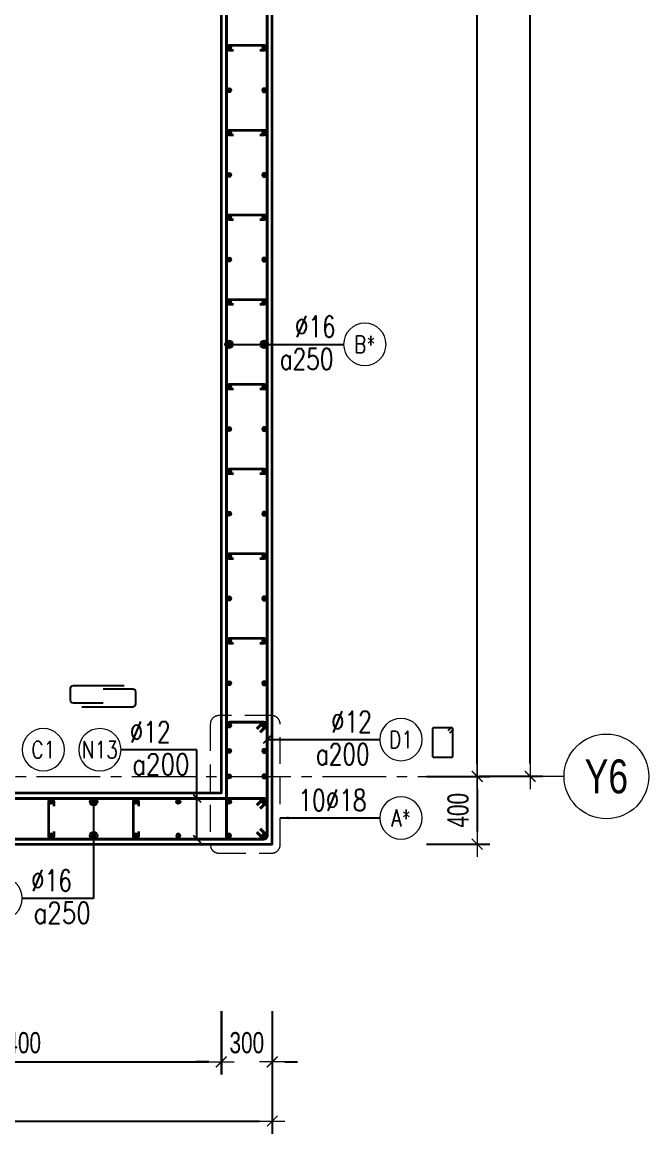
# Model space of a CAD drawing. Header units: millimetres. Extents: x 988833 to 1318015, y -9365 to 47591.
# Drawn here: x 1002386 to 1006083, y -1224 to 5337 of the extents above; entities that cross this region are included whole.
import ezdxf
from ezdxf.enums import TextEntityAlignment as Align

# ---------------------------------------------------------------- set-up
doc = ezdxf.new("R2010")
doc.units = ezdxf.units.MM
doc.header["$MEASUREMENT"] = 0
doc.linetypes.add('HIDDEN2', pattern=[4.7625, 3.175, -1.5875])
doc.linetypes.add('OF_Grid_1$0$CENTER2', pattern=[1.125, 0.75, -0.125, 0.125, -0.125])
doc.layers.get('0').update_dxf_attribs({"lineweight": 20})
doc.layers.get('Defpoints').update_dxf_attribs({"color": 151, "lineweight": 9})
for name, color, linetype, lineweight in [('KC-LEADER', 153, 'Continuous', 18), ('KC-THEP', 6, 'Continuous', 40), ('NDC_S_DIM', 1, 'Continuous', 15), ('NDC_S_HIDDEN', 8, 'HIDDEN2', 13), ('NDC_S_LEADER', 1, 'Continuous', 15), ('NDC_S_REBAR', 4, 'Continuous', 35), ('NDC_S_STIRRUP', 4, 'Continuous', 40), ('NDC_S_VN TEXT', 7, 'Continuous', 20), ('NDC_S_WALL', 6, 'Continuous', 35), ('OF_Grid_1$0$NDC_S_AXIS', 5, 'OF_Grid_1$0$CENTER2', 13), ('OF_Grid_1$0$NDC_S_SYMBOL', 1, 'Continuous', 15), ('OF_Grid_1$0$NDC_S_TEXT SYMBOL', 7, 'Continuous', 20)]:
    doc.layers.add(name, color=color, linetype=linetype, lineweight=lineweight)
doc.layers.add('Leader', color=6, linetype='Continuous')
doc.layers.add('Ligature', color=1, linetype='Continuous')
doc.styles.add('NDC_ARIAL', font='arial.ttf', dxfattribs={"width": 0.85})
doc.styles.add('NDC_DIM', font='', dxfattribs={"width": 0.75})
doc.styles.add('NDC_EN TXT', font='romans.shx', dxfattribs={"width": 0.8})
doc.styles.add('OF_Grid_1$0$NDC_ANNO', font='', dxfattribs={"width": 0.8})
doc.styles.get('NDC_DIM').set_extended_font_data('Dotum')
doc.styles.get('OF_Grid_1$0$NDC_ANNO').set_extended_font_data('Dotum')
doc.dimstyles.new('NDC_1-50', dxfattribs={"dimscale": 50, "dimtxt": 2.5, "dimasz": 1, "dimexe": 1.5, "dimexo": 0, "dimgap": 0.8, "dimtad": 1, "dimdec": 0, "dimdsep": 46, "dimtxsty": 'NDC_ARIAL', "dimblk": 'DIMMARK', "dimcen": 49999.938995, "dimdle": 1.5, "dimclrd": 1, "dimclre": 1, "dimclrt": 3, "dimadec": 0, "dimazin": 0, "dimtfac": 1, "dimtdec": 0, "dimtix": 1, "dimtmove": 2, "dimatfit": 3, "dimfxl": 1, "dimarcsym": 0})
doc.dimstyles.new('NDC_dim_30', dxfattribs={"dimscale": 30, "dimtxt": 2.5, "dimasz": 1.5, "dimexe": 1.5, "dimexo": 2.5, "dimgap": 1, "dimtad": 1, "dimdec": 0, "dimzin": 0, "dimdsep": 46, "dimtxsty": 'NDC_DIM', "dimblk": 'DIMMARK', "dimcen": 0.09, "dimdle": 1.2, "dimclrd": 1, "dimclre": 1, "dimclrt": 3, "dimadec": 0, "dimazin": 0, "dimtfac": 1, "dimtdec": 0, "dimtix": 1, "dimtofl": 0, "dimtmove": 0, "dimatfit": 3, "dimfxl": 6, "dimfxlon": 1, "dimtolj": 1, "dimtzin": 0, "dimarcsym": 0})
doc.dimstyles.new('NDC_dim_50', dxfattribs={"dimscale": 50, "dimtxt": 2.5, "dimasz": 1.5, "dimexe": 1.5, "dimexo": 2.5, "dimgap": 1, "dimtad": 1, "dimdec": 0, "dimzin": 0, "dimdsep": 46, "dimtxsty": 'NDC_DIM', "dimblk": 'DIMMARK', "dimcen": 0.09, "dimdle": 1.2, "dimclrd": 1, "dimclre": 1, "dimclrt": 3, "dimadec": 0, "dimazin": 0, "dimtfac": 1, "dimtdec": 0, "dimtix": 1, "dimtofl": 0, "dimtmove": 0, "dimatfit": 3, "dimfxl": 6, "dimfxlon": 1, "dimtolj": 1, "dimtzin": 0, "dimarcsym": 0})

# ---------------------------------------------------------------- blocks, each defined once
blk = doc.blocks.new('THEP')
at = {"layer": 'KC-LEADER', "color": 6}
blk.add_circle((0, 0), 14, dxfattribs=at)
at = {"layer": 'KC-THEP'}
for p, q in [((-14, 0), (14, 0)), ((9.9, 9.9), (-9.9, -9.9)), ((-9.9, 9.9), (9.9, -9.9)), ((0, 14), (0, -14))]:
    blk.add_line(p, q, dxfattribs=at)
blk = doc.blocks.new('DIMMARK')
at = {"layer": 'NDC_S_DIM', "color": 1}
blk.add_line((-1.5, 0), (1, 0), dxfattribs=at)
at = {"layer": 'NDC_S_DIM', "color": 2, "const_width": 0.1}
blk.add_lwpolyline([(-0.424, -0.424), (0.424, 0.424)], dxfattribs=at)
blk = doc.blocks.new('*U13')
blk.add_circle((-2.5, 0), 2.5)
at = {"layer": 'NDC_S_VN TEXT', "color": 3, "style": 'NDC_EN TXT', "width": 0.75}
blk.add_attdef('DK1', (0.5, 0.85), '', height=2.5, dxfattribs=at)
at = {"layer": 'NDC_S_VN TEXT', "color": 7, "style": 'NDC_EN TXT', "width": 0.8}
blk.add_attdef('SH2', text='', height=2, dxfattribs=at).set_placement((-2.5, 0), align=Align.MIDDLE)
blk = doc.blocks.new('*U10')
blk.add_circle((2.5, 0), 2.5)
at = {"layer": 'NDC_S_VN TEXT', "color": 3, "style": 'NDC_EN TXT'}
for tag, width, p in [('DK2', 0.75, (-0.85, 0.85)), ('KC2', 0.8, (-0.85, -2.97))]:
    blk.add_attdef(tag, text='', height=2.5, dxfattribs=dict(at, width=width)).set_placement(p, align=Align.RIGHT)
at = {"layer": 'NDC_S_VN TEXT', "color": 7, "style": 'NDC_EN TXT', "width": 0.8}
blk.add_attdef('SH3', text='', height=2, dxfattribs=at).set_placement((2.5, 0), align=Align.MIDDLE)
blk = doc.blocks.new('*U12')
blk.add_circle((-2.5, 0), 2.5)
at = {"layer": 'NDC_S_VN TEXT', "color": 3, "style": 'NDC_EN TXT', "width": 0.75}
for tag, p in [('DK1', (0.5, 0.85)), ('KC1', (0.5, -2.97))]:
    blk.add_attdef(tag, p, '', height=2.5, dxfattribs=at)
at = {"layer": 'NDC_S_VN TEXT', "color": 7, "style": 'NDC_EN TXT', "width": 0.8}
blk.add_attdef('SH2', text='', height=2, dxfattribs=at).set_placement((-2.5, 0), align=Align.MIDDLE)
blk = doc.blocks.new('A$C72321851')
at = {"layer": 'Ligature'}
for points in [[(-60.9, -129.3), (-60.9, 170.9, -0.414214), (-43.3, 188.5), (25.8, 188.5, -0.414214), (43.4, 170.9), (43.4, -4.3)], [(-39.7, -4.3), (-39.7, -179.5, 0.414214), (-22.1, -197.1), (47, -197.1, 0.414214), (64.6, -179.5), (64.6, 120.7)]]:
    blk.add_lwpolyline(points, format="xyb", dxfattribs=at)
blk = doc.blocks.new('*U11')
blk.add_circle((-2.5, 0), 2.5)
at = {"layer": 'NDC_S_VN TEXT', "color": 3, "style": 'NDC_EN TXT', "width": 0.75}
for tag, p in [('DK1', (0.5, 0.85)), ('KC1', (0.5, -2.97))]:
    blk.add_attdef(tag, p, '', height=2.5, dxfattribs=at)
at = {"layer": 'NDC_S_VN TEXT', "color": 7, "style": 'NDC_EN TXT', "width": 0.8}
blk.add_attdef('SH2', text='', height=2, dxfattribs=at).set_placement((-2.5, 0), align=Align.MIDDLE)
blk = doc.blocks.new('*U57')
at = {"layer": 'OF_Grid_1$0$NDC_S_SYMBOL'}
blk.add_line((-5, 0), (-9, 0), dxfattribs=at)
blk.add_circle((0, 0), 5, dxfattribs=at)
at = {"layer": 'OF_Grid_1$0$NDC_S_TEXT SYMBOL', "color": 7, "style": 'OF_Grid_1$0$NDC_ANNO', "width": 0.8}
blk.add_attdef('GRID', text='', height=4, rotation=90, dxfattribs=at).set_placement((0, 0), align=Align.MIDDLE)
blk = doc.blocks.new('*D297')
at = {"layer": 'Defpoints', "color": 0, "transparency": 16777216}
for p in [(1003860.1, 12485.6), (1005070.8, 12485.6), (1003860.1, 885.6)]:
    blk.add_point(p, dxfattribs=at)
at = {"layer": 'NDC_S_DIM', "color": 1, "lineweight": -2, "transparency": 16777216}
for p, q in [((1004770.8, 12485.6), (1005145.8, 12485.6)), ((1005070.8, 960.6), (1005070.8, 12410.6)), ((1004770.8, 885.6), (1005145.8, 885.6))]:
    blk.add_line(p, q, dxfattribs=at)
at = {"layer": 'NDC_S_DIM', "color": 1, "lineweight": -2, "transparency": 16777216, "xscale": 75, "yscale": 75, "zscale": 75}
for p, rotation in [((1005070.8, 12485.6), 90), ((1005070.8, 885.6), 270)]:
    blk.add_blockref('DIMMARK', p, dxfattribs=dict(at, rotation=rotation))
at = {"layer": 'NDC_S_DIM', "color": 3, "transparency": 16777216, "insert": (1004958.2, 6685.6), "char_height": 125, "attachment_point": 5, "rotation": 90, "style": 'NDC_DIM'}
blk.add_mtext('\\A1;11600', dxfattribs=at)
blk = doc.blocks.new('*D299')
at = {"layer": 'Defpoints', "color": 0, "ltscale": 200, "transparency": 16777216}
for p in [(1003860.3, 885.6), (1003860.1, 485.6), (1005070.8, 485.6)]:
    blk.add_point(p, dxfattribs=at)
at = {"layer": 'NDC_S_DIM', "color": 1, "lineweight": -2, "ltscale": 200, "transparency": 16777216}
for p, q in [((1004770.8, 885.6), (1005145.8, 885.6)), ((1005070.8, 810.6), (1005070.8, 560.6)), ((1004770.8, 485.6), (1005145.8, 485.6))]:
    blk.add_line(p, q, dxfattribs=at)
at = {"layer": 'NDC_S_DIM', "color": 1, "lineweight": -2, "ltscale": 200, "transparency": 16777216, "xscale": 75, "yscale": 75, "zscale": 75}
for p, rotation in [((1005070.8, 885.6), 90), ((1005070.8, 485.6), 270)]:
    blk.add_blockref('DIMMARK', p, dxfattribs=dict(at, rotation=rotation))
at = {"layer": 'NDC_S_DIM', "color": 3, "ltscale": 200, "transparency": 16777216, "insert": (1004958.2, 685.6), "char_height": 125, "attachment_point": 5, "rotation": 90, "style": 'NDC_DIM'}
blk.add_mtext('\\A1;400', dxfattribs=at)
blk = doc.blocks.new('*D300')
at = {"layer": 'Defpoints', "color": 0, "ltscale": 200, "transparency": 16777216}
for p in [(1003860.1, 12485.6), (1005383.4, 12485.6), (1003860.1, 885.9)]:
    blk.add_point(p, dxfattribs=at)
at = {"layer": 'NDC_S_DIM', "color": 1, "lineweight": -2, "ltscale": 200, "transparency": 16777216}
for p, q in [((1005083.4, 12485.6), (1005458.4, 12485.6)), ((1005383.4, 960.9), (1005383.4, 12410.6)), ((1005083.4, 885.9), (1005458.4, 885.9))]:
    blk.add_line(p, q, dxfattribs=at)
at = {"layer": 'NDC_S_DIM', "color": 1, "lineweight": -2, "ltscale": 200, "transparency": 16777216, "xscale": 75, "yscale": 75, "zscale": 75}
for p, rotation in [((1005383.4, 12485.6), 90), ((1005383.4, 885.9), 270)]:
    blk.add_blockref('DIMMARK', p, dxfattribs=dict(at, rotation=rotation))
at = {"layer": 'NDC_S_DIM', "color": 3, "ltscale": 200, "transparency": 16777216, "insert": (1005270.8, 6685.7), "char_height": 125, "attachment_point": 5, "rotation": 90, "style": 'NDC_DIM'}
blk.add_mtext('\\A1;11600', dxfattribs=at)
blk = doc.blocks.new('*D251')
at = {"layer": 'Defpoints', "color": 0, "ltscale": 200, "transparency": 16777216}
for p in [(1001160.3, 985.6), (1003560.1, 785.6), (1003560.1, -799.6)]:
    blk.add_point(p, dxfattribs=at)
at = {"layer": 'NDC_S_DIM', "color": 1, "lineweight": -2, "ltscale": 200, "transparency": 16777216}
for p, q in [((1001160.3, -499.6), (1001160.3, -874.6)), ((1003560.1, -499.6), (1003560.1, -874.6)), ((1001235.3, -799.6), (1003485.1, -799.6))]:
    blk.add_line(p, q, dxfattribs=at)
at = {"layer": 'NDC_S_DIM', "color": 1, "lineweight": -2, "ltscale": 200, "transparency": 16777216, "xscale": 75, "yscale": 75, "zscale": 75, "rotation": 180}
blk.add_blockref('DIMMARK', (1001160.3, -799.6), dxfattribs=at)
at = {"layer": 'NDC_S_DIM', "color": 1, "lineweight": -2, "ltscale": 200, "transparency": 16777216, "xscale": 75, "yscale": 75, "zscale": 75}
blk.add_blockref('DIMMARK', (1003560.1, -799.6), dxfattribs=at)
at = {"layer": 'NDC_S_DIM', "color": 3, "ltscale": 200, "transparency": 16777216, "insert": (1002360.2, -687), "char_height": 125, "attachment_point": 5, "style": 'NDC_DIM'}
blk.add_mtext('\\A1;2400', dxfattribs=at)
blk = doc.blocks.new('*D252')
at = {"layer": 'Defpoints', "color": 0, "ltscale": 200, "transparency": 16777216}
for p in [(1003861.1, 808.4), (1003561.1, 785.6), (1003861.1, -799.6)]:
    blk.add_point(p, dxfattribs=at)
at = {"layer": 'NDC_S_DIM', "color": 1, "lineweight": -2, "ltscale": 200, "transparency": 16777216}
for p, q in [((1003561.1, -499.6), (1003561.1, -874.6)), ((1003861.1, -499.6), (1003861.1, -874.6)), ((1003486.1, -799.6), (1003411.1, -799.6)), ((1003936.1, -799.6), (1004011.1, -799.6))]:
    blk.add_line(p, q, dxfattribs=at)
at = {"layer": 'NDC_S_DIM', "color": 1, "lineweight": -2, "ltscale": 200, "transparency": 16777216, "xscale": 75, "yscale": 75, "zscale": 75}
blk.add_blockref('DIMMARK', (1003561.1, -799.6), dxfattribs=at)
at = {"layer": 'NDC_S_DIM', "color": 1, "lineweight": -2, "ltscale": 200, "transparency": 16777216, "xscale": 75, "yscale": 75, "zscale": 75, "rotation": 180}
blk.add_blockref('DIMMARK', (1003861.1, -799.6), dxfattribs=at)
at = {"layer": 'NDC_S_DIM', "color": 3, "ltscale": 200, "transparency": 16777216, "insert": (1003711.1, -687), "char_height": 125, "attachment_point": 5, "style": 'NDC_DIM'}
blk.add_mtext('\\A1;300', dxfattribs=at)
blk = doc.blocks.new('*D253')
at = {"layer": 'Defpoints', "color": 0, "ltscale": 200, "transparency": 16777216}
for p in [(1003861.1, 485.6), (998561.1, -336), (1003861.1, -1148.8)]:
    blk.add_point(p, dxfattribs=at)
at = {"layer": 'NDC_S_DIM', "color": 1, "lineweight": -2, "ltscale": 200, "transparency": 16777216}
for p, q in [((998561.1, -848.8), (998561.1, -1223.8)), ((1003861.1, -848.8), (1003861.1, -1223.8)), ((998636.1, -1148.8), (1003786.1, -1148.8))]:
    blk.add_line(p, q, dxfattribs=at)
at = {"layer": 'NDC_S_DIM', "color": 1, "lineweight": -2, "ltscale": 200, "transparency": 16777216, "xscale": 75, "yscale": 75, "zscale": 75, "rotation": 180}
blk.add_blockref('DIMMARK', (998561.1, -1148.8), dxfattribs=at)
at = {"layer": 'NDC_S_DIM', "color": 1, "lineweight": -2, "ltscale": 200, "transparency": 16777216, "xscale": 75, "yscale": 75, "zscale": 75}
blk.add_blockref('DIMMARK', (1003861.1, -1148.8), dxfattribs=at)
at = {"layer": 'NDC_S_DIM', "color": 3, "ltscale": 200, "transparency": 16777216, "insert": (1001211.1, -1036.2), "char_height": 125, "attachment_point": 5, "style": 'NDC_DIM'}
blk.add_mtext('\\A1;5300', dxfattribs=at)

msp = doc.modelspace()

# ---------------------------------------------------------------- linework, layer by layer
at = {"layer": 'Ligature'}
msp.add_lwpolyline([(1004909.1, 1142.1), (1004925.1, 1158.1, 0.668179), (1004919.3, 1172), (1004814.7, 1172, 0.414214), (1004806.5, 1163.8), (1004806.5, 1006.7, 0.414214), (1004814.7, 998.6), (1004919.3, 998.6, 0.414214), (1004927.5, 1006.7), (1004927.5, 1163.8, 0.668179), (1004913.6, 1169.6), (1004897.6, 1153.6)], format="xyb", dxfattribs=at)
at = {"layer": 'NDC_S_HIDDEN', "ltscale": 50}
msp.add_lwpolyline([(1003858.1, 1244.2), (1003545.8, 1244.2, 0.414214), (1003495.8, 1194.2), (1003495.8, 482.6, 0.414214), (1003545.8, 432.6), (1003858.1, 432.6, 0.414214), (1003908.1, 482.6), (1003908.1, 1194.2, 0.414214)], format="xyb", close=True, dxfattribs=at)
at = {"layer": 'NDC_S_REBAR'}
for points in [[(1003631.8, 5170.6), (1003606.8, 5170.6, -1), (1003606.8, 5200.6), (1003813.8, 5200.6, -1), (1003813.8, 5170.6), (1003788.8, 5170.6)], [(1003631.8, 4670.6), (1003606.8, 4670.6, -1), (1003606.8, 4700.6), (1003813.8, 4700.6, -1), (1003813.8, 4670.6), (1003788.8, 4670.6)], [(1003631.8, 4170.6), (1003606.8, 4170.6, -1), (1003606.8, 4200.6), (1003813.8, 4200.6, -1), (1003813.8, 4170.6), (1003788.8, 4170.6)], [(1003631.8, 3670.6), (1003606.8, 3670.6, -1), (1003606.8, 3700.6), (1003813.8, 3700.6, -1), (1003813.8, 3670.6), (1003788.8, 3670.6)], [(1003631.8, 3170.6), (1003606.8, 3170.6, -1), (1003606.8, 3200.6), (1003813.8, 3200.6, -1), (1003813.8, 3170.6), (1003788.8, 3170.6)], [(1003631.8, 2670.6), (1003606.8, 2670.6, -1), (1003606.8, 2700.6), (1003813.8, 2700.6, -1), (1003813.8, 2670.6), (1003788.8, 2670.6)], [(1003631.8, 2170.6), (1003606.8, 2170.6, -1), (1003606.8, 2200.6), (1003813.8, 2200.6, -1), (1003813.8, 2170.6), (1003788.8, 2170.6)], [(1003631.8, 1670.6), (1003606.8, 1670.6, -1), (1003606.8, 1700.6), (1003813.8, 1700.6, -1), (1003813.8, 1670.6), (1003788.8, 1670.6)], [(1002571.8, 560.6), (1002571.8, 535.6, -1), (1002541.8, 535.6), (1002541.8, 735.6, -1), (1002571.8, 735.6), (1002571.8, 710.6)], [(1003071.8, 560.6), (1003071.8, 535.6, -1), (1003041.8, 535.6), (1003041.8, 735.6, -1), (1003071.8, 735.6), (1003071.8, 710.6)]]:
    msp.add_lwpolyline(points, format="xyb", dxfattribs=at)
at = {"layer": 'NDC_S_STIRRUP'}
for points in [[(1003790.3, 575.6), (1003830.3, 535.6, -0.414214), (1003810.3, 515.6), (1003610.3, 515.6, -0.414214), (1003590.3, 535.6), (1003590.3, 12835.6, -0.414214), (1003610.3, 12855.6), (1003810.3, 12855.6, -0.414214), (1003830.3, 12835.6), (1003830.3, 535.6, -0.414214), (1003810.3, 515.6), (1003770.3, 555.6)], [(1003790.3, 1145.6), (1003830.3, 1185.6, 0.414214), (1003810.3, 1205.6), (1003610.3, 1205.6, 0.414214), (1003590.3, 1185.6), (1003590.3, 535.6, 0.414214), (1003610.3, 515.6), (1003810.3, 515.6, 0.414214), (1003830.3, 535.6), (1003830.3, 1185.6, 0.414214), (1003810.3, 1205.6), (1003770.3, 1165.6)], [(1003770.3, 715.6), (1003810.3, 755.6, -0.414214), (1003830.3, 735.6), (1003830.3, 535.6, -0.414214), (1003810.3, 515.6), (1000710.3, 515.6, -0.414214), (1000690.3, 535.6), (1000690.3, 735.6, -0.414358), (1000710.3, 755.6), (1003810.3, 755.6, -0.414214), (1003830.3, 735.6), (1003790.3, 695.6)]]:
    msp.add_lwpolyline(points, format="xyb", dxfattribs=at)
at = {"layer": 'NDC_S_WALL'}
for points in [[(997560.3, 9885.6), (997560.3, 485.6), (998859.1, 485.6), (998859.1, 485.6), (998859.1, 985.6), (998859.1, 985.6), (997860.3, 985.6), (997860.3, 3185.6), (997860.3, 3185.6), (1000660.3, 3185.6), (1000660.3, 3185.6), (1000660.3, 985.6), (999661.4, 985.6), (999661.4, 985.6), (999661.4, 485.6), (999661.4, 485.6), (1003860.3, 485.6), (1003860.3, 12885.6)], [(1003560.3, 12585.6), (1003560.3, 785.6), (1001160.3, 785.6), (1001160.3, 12585.6)]]:
    msp.add_lwpolyline(points, dxfattribs=at)
at = {"layer": 'OF_Grid_1$0$NDC_S_AXIS', "ltscale": 500}
msp.add_line((989533.1, 885.6), (1005383.4, 885.6), dxfattribs=at)

# ---------------------------------------------------------------- block references
at = {"layer": 'KC-THEP'}
for p, rotation in [((1003606.8, 5185.6), 189.6685644363809), ((1003606.8, 4935.6), 189.6685644363809), ((1003606.8, 4685.6), 189.6685644363809), ((1003606.8, 4435.6), 189.6685644363809), ((1003606.8, 4185.6), 189.6685644363809), ((1003606.8, 3935.6), 189.6685644363809), ((1003606.8, 3685.6), 189.6685644363809), ((1003606.8, 3435.6), 189.6685644363809), ((1003606.8, 3185.6), 189.6685644363809), ((1003606.8, 2935.6), 189.6685644363809), ((1003606.8, 2685.6), 189.6685644363809), ((1003606.8, 2435.6), 189.6685644363809), ((1003606.8, 2185.6), 189.6685644363809), ((1003606.8, 1935.6), 189.6685644363809), ((1003606.8, 1685.6), 189.6685644363809), ((1003606.8, 1435.6), 189.6685644363809), ((1003606.8, 1185.6), 189.6685644363809), ((1003606.8, 1035.6), 189.6685644363809), ((1003606.8, 885.6), 189.6685644363809), ((1002556.8, 735.6), 189.6685644363809), ((1002806.8, 735.6), 189.6685644363809), ((1003056.8, 735.6), 189.6685644363809), ((1003306.8, 735.6), 189.6685644363809), ((1003606.8, 735.6), 189.6685644363809), ((1003813.8, 535.6), 9.66856443638095)]:
    msp.add_blockref('THEP', p, dxfattribs=dict(at, rotation=rotation))
at = {"layer": 'KC-THEP', "xscale": -1}
for p, rotation in [((1003813.8, 5185.6), 170.331435563619), ((1003813.8, 4935.6), 170.331435563619), ((1003813.8, 4685.6), 170.331435563619), ((1003813.8, 4435.6), 170.331435563619), ((1003813.8, 4185.6), 170.331435563619), ((1003813.8, 3935.6), 170.331435563619), ((1003813.8, 3685.6), 170.331435563619), ((1003813.8, 3435.6), 170.331435563619), ((1003813.8, 3185.6), 170.331435563619), ((1003813.8, 2935.6), 170.331435563619), ((1003813.8, 2685.6), 170.331435563619), ((1003813.8, 2435.6), 170.331435563619), ((1003813.8, 2185.6), 170.331435563619), ((1003813.8, 1935.6), 170.331435563619), ((1003813.8, 1685.6), 170.331435563619), ((1003813.8, 1435.6), 170.331435563619), ((1003813.8, 1185.6), 170.331435563619), ((1003813.8, 1035.6), 170.331435563619), ((1003813.8, 885.6), 170.331435563619), ((1003813.8, 735.6), 170.331435563619), ((1002556.8, 535.6), 350.3314355636191), ((1002806.8, 535.6), 350.3314355636191), ((1003056.8, 535.6), 350.3314355636191), ((1003306.8, 535.6), 350.3314355636191), ((1003606.8, 535.6), 350.3314355636191)]:
    msp.add_blockref('THEP', p, dxfattribs=dict(at, rotation=rotation))
at = {"layer": 'Leader', "xscale": -1, "rotation": 270.0000000000001}
msp.add_blockref('A$C72321851', (1002867.4, 1357.3), dxfattribs=at)
at = {"layer": 'NDC_S_VN TEXT'}
ref = msp.add_blockref('*U11', (1004282.7, 3435.6), dxfattribs=dict(at, xscale=-50, yscale=50, zscale=50))
ref.add_attrib('SH2', 'B*', dxfattribs={"color": 7, "height": 100, "style": 'NDC_EN TXT', "width": 0.8}).set_placement((1004407.7, 3435.6), align=Align.MIDDLE)
ref.add_attrib('DK1', '%%C16', (1003994.3, 3477.9), dxfattribs={"color": 3, "height": 125, "style": 'NDC_EN TXT', "width": 0.75})
ref.add_attrib('KC1', 'a250', (1003905.1, 3287), dxfattribs={"color": 3, "height": 125, "style": 'NDC_EN TXT', "width": 0.75})
ref = msp.add_blockref('*U11', (1004496.2, 1103.1), dxfattribs=dict(at, xscale=-50, yscale=50, zscale=50))
ref.add_attrib('SH2', 'D1', dxfattribs={"color": 7, "height": 100, "style": 'NDC_EN TXT', "width": 0.8}).set_placement((1004621.2, 1103.1), align=Align.MIDDLE)
ref.add_attrib('DK1', '%%C12', (1004207.8, 1145.4), dxfattribs={"color": 3, "height": 125, "style": 'NDC_EN TXT', "width": 0.75})
ref.add_attrib('KC1', 'a200', (1004118.5, 954.5), dxfattribs={"color": 3, "height": 125, "style": 'NDC_EN TXT', "width": 0.75})
ref = msp.add_blockref('*U12', (1002385.2, 1043.1), dxfattribs=dict(at, xscale=-50, yscale=50, zscale=50))
ref.add_attrib('SH2', 'C1', dxfattribs={"color": 7, "height": 100, "style": 'NDC_EN TXT', "width": 0.8}).set_placement((1002510.2, 1043.1), align=Align.MIDDLE)
ref.add_attrib('DK1', '%%c8', (1002186.1, 1085.4), dxfattribs={"color": 3, "height": 125, "style": 'NDC_EN TXT', "width": 0.75})
ref.add_attrib('KC1', 'a500x500', (1001663.8, 894.5), dxfattribs={"color": 3, "height": 125, "style": 'NDC_EN TXT', "width": 0.75})
ref = msp.add_blockref('*U10', (1002968.8, 1042.5), dxfattribs=dict(at, xscale=-50, yscale=50, zscale=50))
ref.add_attrib('SH3', 'N13', dxfattribs={"color": 7, "height": 100, "style": 'NDC_EN TXT', "width": 0.8}).set_placement((1002843.8, 1042.5), align=Align.MIDDLE)
ref.add_attrib('DK2', '%%C12', dxfattribs={"color": 3, "height": 125, "style": 'NDC_EN TXT', "width": 0.75}).set_placement((1003261.3, 1084.7), align=Align.RIGHT)
ref.add_attrib('KC2', 'a200', dxfattribs={"color": 3, "height": 125, "style": 'NDC_EN TXT', "width": 0.8}).set_placement((1003373.2, 893.8), align=Align.RIGHT)
ref = msp.add_blockref('*U13', (1004496.2, 640.2), dxfattribs=dict(at, xscale=-50, yscale=50, zscale=50))
ref.add_attrib('SH2', 'A*', dxfattribs={"color": 7, "height": 100, "style": 'NDC_EN TXT', "width": 0.8}).set_placement((1004621.2, 640.2), align=Align.MIDDLE)
ref.add_attrib('DK1', '10%%C18', (1004015.9, 682.5), dxfattribs={"color": 3, "height": 125, "style": 'NDC_EN TXT', "width": 0.75})
ref = msp.add_blockref('*U10', (1002386.2, 165.9), dxfattribs=dict(at, xscale=-50, yscale=50, zscale=50))
ref.add_attrib('SH3', 'B*', dxfattribs={"color": 7, "height": 100, "style": 'NDC_EN TXT', "width": 0.8}).set_placement((1002261.2, 165.9), align=Align.MIDDLE)
ref.add_attrib('DK2', '%%C16', dxfattribs={"color": 3, "height": 125, "style": 'NDC_EN TXT', "width": 0.75}).set_placement((1002678.7, 208.2), align=Align.RIGHT)
ref.add_attrib('KC2', 'a250', dxfattribs={"color": 3, "height": 125, "style": 'NDC_EN TXT', "width": 0.8}).set_placement((1002790.6, 17.3), align=Align.RIGHT)
at = {"layer": 'OF_Grid_1$0$NDC_S_AXIS'}
ref = msp.add_blockref('*U57', (1005833.4, 885.6), dxfattribs=dict(at, xscale=50, yscale=50, zscale=50))
ref.add_attrib('GRID', 'Y6', dxfattribs={"layer": 'OF_Grid_1$0$NDC_S_TEXT SYMBOL', "color": 7, "height": 200, "style": 'OF_Grid_1$0$NDC_ANNO', "width": 0.8}).set_placement((1005833.4, 885.6), align=Align.MIDDLE)

# ---------------------------------------------------------------- dimensions: what is measured, and where the dimension line sits
at = {"layer": 'NDC_S_DIM'}
dim = msp.add_linear_dim(base=(1005070.8, 12485.6), p1=(1003860.1, 885.6), p2=(1003860.1, 12485.6), angle=90, dimstyle='NDC_dim_50', override={"dimtmove": 1}, dxfattribs=at)
dim.commit()
dim.dimension.update_dxf_attribs({"geometry": '*D297', "text_midpoint": (1004958.2, 6685.6)})
at = {"layer": 'NDC_S_DIM', "ltscale": 200}
for base, p1, p2, angle, picture, middle in [((1005383.4, 12485.6), (1003860.1, 885.9), (1003860.1, 12485.6), 90, '*D300', (1005270.8, 6685.7)), ((1003560.1, -799.6), (1001160.3, 985.6), (1003560.1, 785.6), 180, '*D251', (1002360.2, -687)), ((1003861.1, -799.6), (1003561.1, 785.6), (1003861.1, 808.4), 180, '*D252', (1003711.1, -687)), ((1003861.1, -1148.8), (998561.1, -336), (1003861.1, 485.6), 180, '*D253', (1001211.1, -1036.2))]:
    dim = msp.add_linear_dim(base=base, p1=p1, p2=p2, angle=angle, dimstyle='NDC_dim_50', override={"dimtmove": 1}, dxfattribs=at)
    dim.commit()
    dim.dimension.update_dxf_attribs({"geometry": picture, "text_midpoint": middle})
dim = msp.add_linear_dim(base=(1005070.8, 485.6), p1=(1003860.3, 885.6), p2=(1003860.1, 485.6), angle=90, dimstyle='NDC_dim_50', override={"dimtmove": 1}, dxfattribs=at)
dim.commit()
dim.dimension.update_dxf_attribs({"geometry": '*D299', "text_midpoint": (1005070.8, 685.6), "dimtype": 160})

# ---------------------------------------------------------------- leaders
at = {"layer": 'NDC_S_LEADER'}
for points, override in [([(1003606.8, 3435.6), (1004282.7, 3435.6)], {"dimtad": 0, "dimldrblk": 'Origin'}), ([(1003813.8, 3435.6), (1004282.7, 3435.6)], {"dimtad": 0, "dimldrblk": 'Origin'}), ([(1003830.3, 1103.1), (1004498.3, 1103.1)], {"dimtad": 0, "dimldrblk": 'Oblique'}), ([(1003416.3, 515.6), (1003416.3, 1042.3), (1002968.8, 1042.3)], {"dimgap": 1, "dimtad": 0, "dimldrblk": 'Oblique'}), ([(1003416.3, 755.6), (1003416.3, 1042.3), (1002968.8, 1042.3)], {"dimtad": 0, "dimldrblk": 'Oblique'}), ([(1002806.8, 735.6), (1002806.8, 165.7), (1002386.2, 165.7)], {"dimgap": 1, "dimtad": 0, "dimldrblk": 'Origin'}), ([(1002806.8, 535.6), (1002806.8, 165.7), (1002386.2, 165.7)], {"dimgap": 1, "dimtad": 0, "dimldrblk": 'Origin'})]:
    msp.add_leader(points, dimstyle='NDC_dim_30', override=override, dxfattribs=at)
msp.add_leader([(1003908.1, 640.2), (1004496.2, 640.2)], dimstyle='NDC_1-50', dxfattribs=at)

doc.saveas('drawing.dxf')
